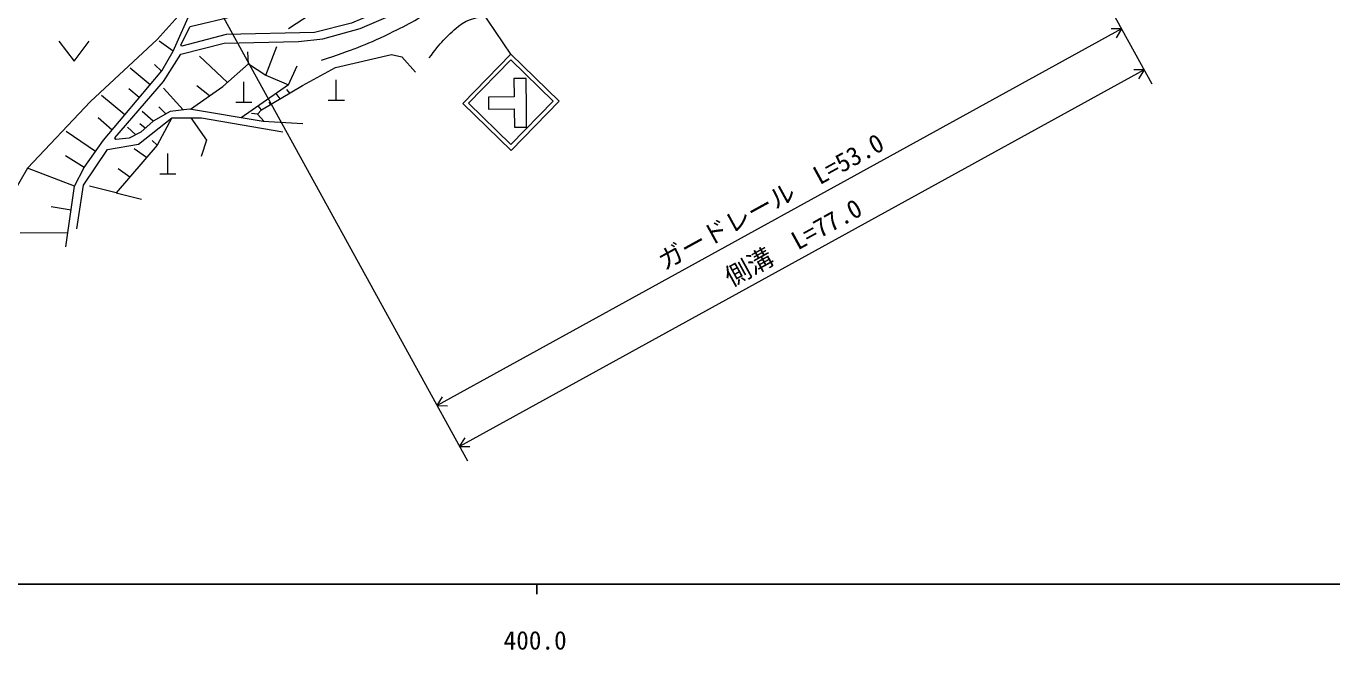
# Model space of a CAD drawing. Units: millimetres, scale not verified. Extents: x 40000 to 680000, y 20000 to 380000.
# Drawn here: x 417564 to 546541, y 198499 to 260112 of the extents above; entities that cross this region are included whole.
import ezdxf
from ezdxf.enums import TextEntityAlignment as Align

# ---------------------------------------------------------------- set-up
doc = ezdxf.new("R2010")
doc.units = ezdxf.units.MM
doc.header["$LTSCALE"] = 1000
for name, color, linetype, lineweight in [('M-BGD', 7, 'Continuous', 13), ('M-STR-HTXT', 7, 'Continuous', 13), ('M-STR-STRC', 7, 'Continuous', 13), ('M-TTL-BAND', 7, 'Continuous', 25)]:
    doc.layers.add(name, color=color, linetype=linetype, lineweight=lineweight)
doc.styles.add('ＭＳ ゴシック', font='')
doc.styles.get('ＭＳ ゴシック').set_extended_font_data('MS Gothic')

msp = doc.modelspace()

# ---------------------------------------------------------------- linework, layer by layer
at = {"layer": 'M-BGD'}
for p, q in [((420802, 258641), (422302, 256641)), ((422302, 256641), (423802, 258641)), ((432083, 257633), (430721, 258632)), ((441234, 255275), (442332, 258105)), ((437452, 254551), (434700, 257142)), ((439539, 256388), (439462, 257572)), ((429815, 254320), (427838, 255945)), ((430943, 255663), (430246, 256310)), ((443474, 254298), (444340, 256179)), ((435676, 253230), (434426, 254218)), ((439068, 252609), (439068, 254609)), ((448196, 252800), (448196, 254800)), ((427331, 251363), (425014, 253243)), ((428745, 253046), (427699, 253920)), ((433068, 251827), (431147, 253972)), ((442646, 252938), (442277, 253470)), ((443603, 253501), (443324, 253837)), ((447396, 252800), (448996, 252800)), ((430126, 250714), (429027, 251688)), ((431382, 251431), (430664, 252125)), ((438268, 252609), (439868, 252609)), ((440802, 251852), (440482, 252230)), ((441702, 252382), (441575, 252598)), ((426058, 249849), (424697, 251061)), ((429331, 250025), (428809, 250458)), ((440423, 251421), (439826, 251492)), ((424426, 247742), (421513, 249692)), ((428400, 249386), (427591, 250145)), ((429465, 247126), (428228, 248005)), ((430516, 248341), (430004, 248825)), ((423282, 246136), (421451, 247284)), ((431566, 245517), (431566, 247517)), ((422347, 244303), (417685, 246068)), ((427797, 245198), (426643, 246024)), ((430766, 245517), (432366, 245517)), ((426458, 243650), (423814, 244302)), ((422030, 241932), (420041, 242275)), ((421693, 239690), (416989, 239668))]:
    msp.add_line(p, q, dxfattribs=at)
for points in [[(510690, 285464), (509430, 286862), (508468, 287977), (507526, 288839), (505337, 289883), (503381, 290388), (501672, 290433), (499386, 290101), (497396, 289436), (495547, 288460), (492994, 286670), (490639, 284580), (487664, 281736), (484934, 279381), (482370, 277527), (472501, 271893), (456751, 264500), (450653, 262197), (446426, 261745), (443474, 259832)], [(439538, 266141), (434013, 265830), (433274, 266129), (433180, 261739), (430495, 258798), (423915, 252663), (417685, 246068), (415434, 242136)], [(421498, 238322), (422347, 244303), (423282, 246136), (425208, 248837), (427331, 251363), (430971, 255696), (432083, 257633), (433980, 261846), (434013, 265830)], [(465799, 266221), (462182, 264798), (456233, 263207), (449701, 260402), (446060, 259466), (437309, 259270), (432944, 258126), (432847, 258252), (433783, 260088), (438206, 261120), (440324, 262019), (441927, 265035)], [(444908, 250460), (440992, 250685), (433708, 251906), (431802, 251671), (430126, 250714), (428898, 249649), (427743, 249039), (426430, 248911), (426326, 249063), (431138, 254632), (432840, 257348), (437124, 258435), (444463, 258580), (446858, 258863), (450563, 259893), (456963, 262626), (460441, 263526), (463553, 264074), (464586, 264516), (467997, 265493), (469735, 265677), (470776, 265528)], [(441077, 250680), (440423, 251421), (440802, 251852), (444874, 254250), (448121, 256041), (453668, 257312), (454683, 257086), (456028, 255580)], [(433789, 251916), (436994, 254147), (439539, 256388), (441234, 255275), (443474, 254298), (438790, 251062)], [(422568, 240089), (423243, 244393), (425598, 247936), (428649, 248467), (431959, 251062), (430516, 248341), (426458, 243650), (428970, 243008)], [(431959, 251062), (434903, 251069), (442910, 249682)], [(433840, 251067), (435392, 248850), (434846, 247232)]]:
    msp.add_lwpolyline(points, dxfattribs=at)
for points, knots in [([(457385, 256982), (458513, 258496), (459012, 259036), (460280, 260119), (462133, 261700), (465584, 260642), (465773, 263070), (465812, 263559), (465838, 263908), (465666, 264321)], [0, 0, 0, 0, 1, 1, 1, 2, 2, 2, 3, 3, 3, 3]), ([(446747, 256737), (449936, 257844), (450916, 258156), (453450, 259381), (455550, 260396), (456286, 260817), (458676, 262271)], [0, 0, 0, 0, 1, 1, 1, 2, 2, 2, 2])]:
    msp.add_open_spline(points, degree=3, knots=knots, dxfattribs=at)
at = {"layer": 'M-STR-HTXT'}
for p, q in [((501673, 303637), (528750, 254422)), ((434050, 266433), (461155, 217166)), ((525775, 259829), (458152, 222625)), ((525775, 259829), (524745, 259833)), ((525775, 259829), (525227, 258957)), ((527997, 255791), (460374, 218586)), ((527997, 255791), (526967, 255795)), ((527997, 255791), (527449, 254919)), ((458152, 222625), (458699, 223497)), ((458152, 222625), (459181, 222621)), ((460374, 218586), (460921, 219458)), ((460374, 218586), (461403, 218582))]:
    msp.add_line(p, q, dxfattribs=at)
at = {"layer": 'M-STR-STRC'}
for p, q in [((465447, 257347), (453751, 274651)), ((465763, 253127), (463220, 253096)), ((463220, 253096), (463235, 251896)), ((463235, 251896), (465778, 251928))]:
    msp.add_line(p, q, dxfattribs=at)
for points in [[(470208, 252705), (465447, 257347), (460699, 252479), (465460, 247836)], [(469616, 252688), (465427, 256773), (461249, 252489), (465438, 248403)]]:
    msp.add_lwpolyline(points, close=True, dxfattribs=at)
for points in [[(466978, 251943), (466940, 254954), (465740, 254939), (465763, 253127)], [(465778, 251928), (465801, 250116), (467000, 250131), (466978, 251943)]]:
    msp.add_lwpolyline(points, dxfattribs=at)
at = {"layer": 'M-TTL-BAND'}
for p, q in [((40000, 205000), (579000, 205000)), ((468000, 205000), (468000, 204000))]:
    msp.add_line(p, q, dxfattribs=at)

# ---------------------------------------------------------------- texts
at = {"layer": 'M-STR-HTXT', "style": 'ＭＳ ゴシック'}
for s, p in [('ガードレール\u3000L=53.0', (491819, 241490)), ('側溝\u3000L=77.0', (494041, 237451))]:
    msp.add_text(s, height=1833, rotation=28.818, dxfattribs=at).set_placement(p, align=Align.BOTTOM_CENTER)
at = {"layer": 'M-TTL-BAND', "style": 'ＭＳ ゴシック'}
msp.add_text('400.0', height=1833, dxfattribs=at).set_placement((467844, 199445), align=Align.MIDDLE_CENTER)

doc.saveas('drawing.dxf')
